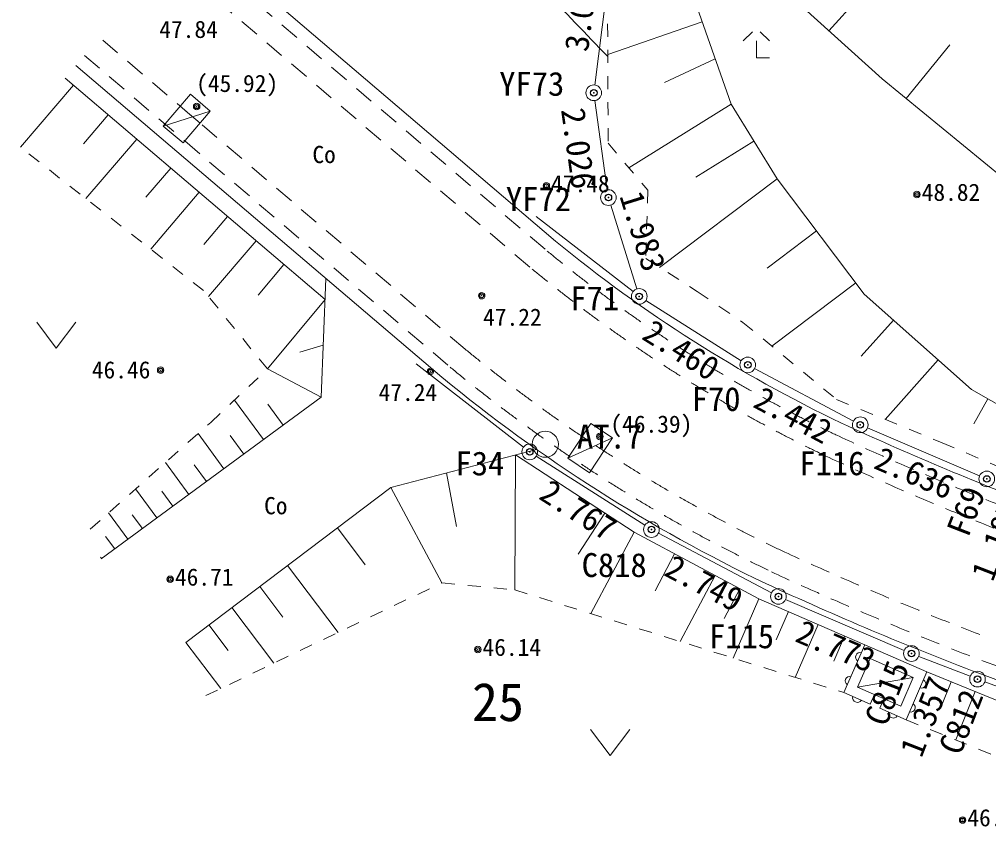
# Model space of a CAD drawing. Units: millimetres, scale not verified. Extents: x -29071210 to -28860960, y -117775216 to -117329466.
# Drawn here: x -29039788 to -29021216, y -117611620 to -117596152 of the extents above; entities that cross this region are included whole.
import ezdxf
from ezdxf.enums import TextEntityAlignment as Align

# ---------------------------------------------------------------- set-up
doc = ezdxf.new("R2010")
doc.units = ezdxf.units.MM
doc.header["$LTSCALE"] = 250
doc.header["$PDMODE"] = 32
doc.header["$PDSIZE"] = 125
doc.linetypes.add('USER4', pattern=[2.5, 1.5, -1])
doc.linetypes.add('USER7', pattern=[2, 1, -1])
for name, color, linetype, lineweight in [('S-SUV', 7, 'Continuous', 13), ('S-SUV-HTXT', 7, 'Continuous', 13), ('S-SUV-LWCN', 7, 'Continuous', 13), ('S-SUV-ROW', 7, 'Continuous', 15), ('S-SUV-SRVR', 3, 'Continuous', 13)]:
    doc.layers.add(name, color=color, linetype=linetype, lineweight=lineweight)
doc.layers.add('S-SUV-BMK', color=7, linetype='Continuous')
doc.styles.add('ＭＳ ゴシック', font='')
doc.styles.get('ＭＳ ゴシック').set_extended_font_data('MS Gothic')

# ---------------------------------------------------------------- blocks, each defined once
blk = doc.blocks.new('畑')
at = {"color": 7, "linetype": 'Continuous', "lineweight": 13}
for p, q in [((-1.5, 1), (0, -1)), ((0, -1), (1.5, 1))]:
    blk.add_line(p, q, dxfattribs=at)
blk = doc.blocks.new('ﾌﾟﾛｯﾄﾏｰｸ-03_1')
at = {"color": 3, "linetype": 'Continuous', "lineweight": 25}
blk.add_circle((0, 0), 0.5, dxfattribs=at)
at = {"color": 3}
blk.add_point((0, 0), dxfattribs=at)
blk = doc.blocks.new('竹林')
at = {"color": 7, "linetype": 'Continuous', "lineweight": 13}
for p, q in [((-1, 0.3), (-0.3, 1)), ((0.3, 1), (1, 0.3)), ((0, 0.3), (0, -1)), ((0, -1), (1, -1))]:
    blk.add_line(p, q, dxfattribs=at)
blk = doc.blocks.new('ﾌﾟﾛｯﾄﾏｰｸ-03')
at = {"color": 7, "linetype": 'Continuous', "lineweight": 15}
blk.add_circle((0, 0), 0.5, dxfattribs=at)
at = {"color": 7}
blk.add_point((0, 0), dxfattribs=at)
blk = doc.blocks.new('ﾌﾟﾛｯﾄﾏｰｸ-02')
at = {"color": 7, "linetype": 'Continuous', "lineweight": 20}
blk.add_circle((0, 0), 0.5, dxfattribs=at)

msp = doc.modelspace()

# ---------------------------------------------------------------- linework, layer by layer
at = {"layer": 'S-SUV'}
for p, q in [((-29024276.4, -117596369.3), (-29022419.2, -117594317.5)), ((-29036497.2, -117594445.1), (-29029512.5, -117600399.7)), ((-29026704.2, -117596195.9), (-29028513.7, -117596827.5)), ((-29022797.2, -117597668.1), (-29021958, -117596642)), ((-29026456.9, -117596904.4), (-29027423.4, -117597363.8)), ((-29038703, -117597032.5), (-29031696, -117603006)), ((-29038910.6, -117597276), (-29033930.6, -117601521.5)), ((-29038751.9, -117597411.3), (-29039768.1, -117598603.3)), ((-29036511.8, -117597586.4), (-29037030.8, -117598195.2)), ((-29036131.3, -117597910.8), (-29036511.8, -117597586.4)), ((-29026152, -117597778), (-29028109.3, -117598993.3)), ((-29038084.2, -117597980.5), (-29038558.7, -117598537)), ((-29036131.3, -117597910.8), (-29037030.8, -117598195.2)), ((-29036650.4, -117598519.6), (-29036131.3, -117597910.8)), ((-29037030.8, -117598195.2), (-29036650.4, -117598519.6)), ((-29037539.3, -117598445), (-29038511.7, -117599585.7)), ((-29025713.6, -117598484), (-29026825.3, -117599174.3)), ((-29036887.2, -117599001), (-29037361.6, -117599557.5)), ((-29025266, -117599205), (-29027519.2, -117600903.3)), ((-29036342.2, -117599465.6), (-29037271.4, -117600555.5)), ((-29035797.3, -117599930.1), (-29036252, -117600463.5)), ((-29024513.6, -117600203.2), (-29025460.5, -117600916.9)), ((-29035252.3, -117600394.7), (-29036163.9, -117601463.9)), ((-29034717.7, -117600850.5), (-29035215.4, -117601434.2)), ((-29023761.2, -117601201.4), (-29025369.5, -117602413.6)), ((-29035035, -117602851), (-29033930.6, -117601521.5)), ((-29023040, -117601914.3), (-29023659, -117602608.3)), ((-29033965, -117602397.5), (-29034414.3, -117602528.6)), ((-29022185.1, -117602676.9), (-29023201.2, -117603816.1)), ((-29035035, -117602851), (-29034004, -117603390)), ((-29035111.6, -117604204.7), (-29035668.4, -117603447.7)), ((-29021230.9, -117603425.2), (-29021501.6, -117603902.8)), ((-29034733.2, -117603926.3), (-29035028.5, -117603524.7)), ((-29028838.5, -117603894.7), (-29029280.8, -117604561.3)), ((-29028421.9, -117604171.1), (-29028838.5, -117603894.7)), ((-29035868.6, -117604761.5), (-29036363.3, -117604088.9)), ((-29035490.1, -117604483.1), (-29035751.6, -117604127.7)), ((-29028421.9, -117604171.1), (-29029280.8, -117604561.3)), ((-29028864.2, -117604837.7), (-29028421.9, -117604171.1)), ((-29030281.3, -117604498.1), (-29030297, -117607082)), ((-29029280.8, -117604561.3), (-29028864.2, -117604837.7)), ((-29036541.2, -117605256.2), (-29036990.7, -117604645.1)), ((-29036204.9, -117605008.8), (-29036441, -117604687.9)), ((-29031600.7, -117604843), (-29031411.9, -117605866.4)), ((-29032668, -117605122), (-29031695, -117606950)), ((-29037152.3, -117605705.7), (-29037560.8, -117605150.4)), ((-29036846.8, -117605480.9), (-29037061.3, -117605189.3)), ((-29037707.7, -117606114.2), (-29038078.8, -117605609.6)), ((-29037430, -117605909.9), (-29037624.9, -117605645)), ((-29028572.4, -117605613.1), (-29029083.5, -117606396.4)), ((-29037959.9, -117606299.7), (-29038137, -117606059)), ((-29033694.8, -117605897.4), (-29033161.8, -117606603.2)), ((-29028010.9, -117605979.4), (-29028840.4, -117607537)), ((-29027232.1, -117606394.1), (-29027607.7, -117607099.5)), ((-29038212.2, -117606485.3), (-29038231.8, -117606458.6)), ((-29034649.9, -117606618.7), (-29033682.4, -117607899.7)), ((-29026453.2, -117606808.9), (-29027126.2, -117608072.6)), ((-29035181.9, -117607020.6), (-29034739.2, -117607606.9)), ((-29025979.9, -117607060.9), (-29026284.6, -117607633.2)), ((-29025618.2, -117607253.6), (-29026112.2, -117608389.4)), ((-29035714, -117607422.4), (-29034910.3, -117608486.5)), ((-29025050.3, -117607500.6), (-29025284, -117608037.9)), ((-29036156, -117607756.2), (-29035788.2, -117608243.2)), ((-29024482.4, -117607747.6), (-29024923.1, -117608760.9)), ((-29036598, -117608090), (-29035930.4, -117608974)), ((-29023975.7, -117607967.9), (-29024184.2, -117608447.3)), ((-29023588.2, -117608136.5), (-29023988.6, -117609052.8)), ((-29022397, -117608657), (-29023588.2, -117608136.5)), ((-29023485.1, -117608399.8), (-29022660.3, -117608760.2)), ((-29022797.4, -117609573.3), (-29022397, -117608657)), ((-29019987.4, -117609636.2), (-29022397, -117608657)), ((-29023725.3, -117608949.6), (-29022660.3, -117608760.2)), ((-29021934, -117608845.2), (-29022122, -117609307.9)), ((-29021403, -117608682), (-29014376, -117611259)), ((-29021470.9, -117609033.3), (-29021846.8, -117609958.4)), ((-29023988.6, -117609052.8), (-29023484.7, -117609273)), ((-29023404.6, -117609089.8), (-29023484.7, -117609273)), ((-29023221.3, -117609169.8), (-29023301.4, -117609353.1)), ((-29023301.4, -117609353.1), (-29022797.4, -117609573.3))]:
    msp.add_line(p, q, dxfattribs=at)
at = {"layer": 'S-SUV', "linetype": 'USER4'}
for p, q in [((-29036659.4, -117594635.3), (-29029673, -117600591.3)), ((-29036951.4, -117594977.8), (-29029961.9, -117600936.4)), ((-29031246.3, -117602469.5), (-29038248.9, -117596499.8)), ((-29036998.4, -117598157.1), (-29037018.8, -117598139.8))]:
    msp.add_line(p, q, dxfattribs=at)
at = {"layer": 'S-SUV', "linetype": 'USER7'}
msp.add_line((-29022797.4, -117609573.3), (-29020271.5, -117610595), dxfattribs=at)
for points in [[(-29031168.4, -117585642.1), (-29032119, -117585491), (-29033567, -117586632), (-29033452, -117587772), (-29032582, -117588759), (-29029940, -117589913), (-29029044, -117591720), (-29028788, -117593943), (-29028521, -117595237), (-29028506, -117598522), (-29027746, -117599425), (-29027786, -117600732), (-29026799, -117601366), (-29025924, -117601957), (-29024129, -117603435), (-29022108, -117604265), (-29020015, -117605154), (-29015967, -117606574), (-29010990, -117608212)], [(-29038429, -117605920), (-29036122, -117603875), (-29035035, -117602851), (-29036259, -117601347), (-29039787.6, -117598588.1)], [(-29036215, -117609110), (-29031695, -117606950), (-29030297, -117607082), (-29023988.6, -117609052.8)]]:
    msp.add_lwpolyline(points, dxfattribs=at)
at = {"layer": 'S-SUV'}
for points in [[(-29010990, -117608212), (-29015856, -117605949), (-29019735, -117604273), (-29021547, -117603246), (-29023601, -117601414), (-29025266, -117599205), (-29026152, -117597778), (-29026885, -117595678), (-29027349, -117593595), (-29028426, -117591307), (-29029369, -117589731), (-29029861, -117589126), (-29032299, -117587033), (-29031826, -117586623)], [(-29031826, -117586623), (-29029552, -117588690), (-29028867, -117589381), (-29027876, -117590962), (-29027093, -117592343), (-29025735, -117595049), (-29023257, -117597292), (-29020137, -117599844), (-29015508, -117602407), (-29013006, -117604530), (-29010346, -117606126)], [(-29038220, -117606491), (-29034004, -117603390), (-29033914.6, -117601114.6)], [(-29036598, -117608090), (-29032668, -117605122), (-29029877.5, -117604392.5)], [(-29023587, -117608137), (-29025618.2, -117607253.6), (-29028010.9, -117605979.4), (-29030281.3, -117604498.1)], [(-29023485.1, -117608399.8), (-29023725.3, -117608949.6), (-29022900.6, -117609310), (-29022660.3, -117608760.2)]]:
    msp.add_lwpolyline(points, dxfattribs=at)
at = {"layer": 'S-SUV', "linetype": 'USER4'}
for points in [[(-29038540.8, -117596842.2), (-29036617.9, -117598481.5), (-29031535.4, -117602814.4)], [(-29036326, -117598139.1), (-29036726.9, -117597797.3), (-29036706.5, -117597814.7)], [(-29014287.2, -117611025.3), (-29019972.5, -117608940.3), (-29020442, -117608768.1), (-29021315.6, -117608447.8)]]:
    msp.add_lwpolyline(points, dxfattribs=at)
at = {"layer": 'S-SUV'}
for centre, radius, start, end in [((-29012464.1, -117579669.1), 26840.3, 230.5668, 244.46296), ((-29012464.1, -117579669.1), 30240.3, 230.50806, 244.50184), ((-28999262, -117550412), 58934.7, 245.14379, 249.17568), ((-28999262, -117550412), 62334.7, 245.12552, 249.19462), ((-29023680.3, -117608369.1), 83.8, 72.42146, 240.37031), ((-29023880.5, -117608827.2), 83.8, 72.42146, 240.37031), ((-29022505.2, -117608882.6), 83.8, 252.42146, 60.37031), ((-29023729.2, -117609145.9), 93.5, 167.81707, 324.9747), ((-29022705.4, -117609340.7), 83.8, 252.42146, 60.37031), ((-29023042, -117609446.3), 93.5, 167.81707, 324.9747)]:
    msp.add_arc(centre, radius, start, end, dxfattribs=at)
at = {"layer": 'S-SUV', "linetype": 'USER4'}
for centre, radius, start, end in [((-29012464.1, -117579669.1), 27090.3, 230.56211, 244.4661), ((-29012464.1, -117579669.1), 27540.3, 230.55382, 244.47164), ((-29012464.1, -117579669.1), 29540.3, 230.51932, 244.49447), ((-29012464.1, -117579669.1), 29990.3, 230.51204, 244.49924), ((-28999262, -117550412), 59184.7, 245.14235, 249.17712), ((-28999262, -117550412), 59634.7, 245.13981, 249.17971), ((-28999262, -117550412), 61634.7, 245.12907, 249.19085), ((-28999262, -117550412), 62084.7, 245.12677, 249.19328)]:
    msp.add_arc(centre, radius, start, end, dxfattribs=at)
at = {"layer": 'S-SUV-LWCN'}
msp.add_open_spline([(-29028513.6, -117596865.5), (-29028933.3, -117596435.9), (-29029337.2, -117595990.1), (-29029772.8, -117595576.6), (-29030931.1, -117594476.9), (-29031999.6, -117593232.1), (-29033369.3, -117592410.4), (-29033662.8, -117592234.3), (-29034172.1, -117592353.1), (-29034330.6, -117592049.7), (-29034894.3, -117590970.8), (-29034373.8, -117589280.2), (-29033430.7, -117588510.5), (-29033274.4, -117588382.9), (-29033027.7, -117588491.5), (-29032826.2, -117588481.9)], degree=3, knots=[0, 0, 0, 0, 1, 1, 1, 2, 2, 2, 3, 3, 3, 4, 4, 4, 5, 5, 5, 5], dxfattribs=at)
at = {"layer": 'S-SUV-ROW'}
for p, q in [((-29028762.5, -117597409.9), (-29028411.9, -117594668.4)), ((-29028522.6, -117599417), (-29028760.8, -117597707.3)), ((-29027955.6, -117601315.8), (-29028457.2, -117599708.7)), ((-29028029.4, -117601367.1), (-29029884.3, -117599929.4)), ((-29027784.1, -117601539.1), (-29025958.1, -117602692.8)), ((-29030127.9, -117604347.2), (-29032182.3, -117602754.9)), ((-29025698.9, -117602843.4), (-29023807.2, -117603850.1)), ((-29023536.9, -117603979.6), (-29021388.8, -117604898.8)), ((-29027802.5, -117605846.4), (-29029882.8, -117604519.7)), ((-29025376.9, -117607139.3), (-29027543.3, -117605997)), ((-29022832.8, -117608243.9), (-29025106.4, -117607268.4)), ((-29021568.9, -117608739.8), (-29022555.1, -117608357.2)), ((-29014396.8, -117611373.3), (-29021288.2, -117608845.7))]:
    msp.add_line(p, q, dxfattribs=at)

# ---------------------------------------------------------------- block references
at = {"layer": 'S-SUV', "xscale": 250, "yscale": 250}
for name, p in [('竹林', (-29025666.8, -117596637.3)), ('畑', (-29039080.8, -117602203.1)), ('畑', (-29028466.6, -117610008.1))]:
    msp.add_blockref(name, p, dxfattribs=at)
at = {"layer": 'S-SUV-BMK', "xscale": 300, "yscale": 300}
for p in [(-29028781.5, -117597558.7), (-29028501.9, -117599565.5), (-29027910.9, -117601458.9), (-29025831.3, -117602772.9), (-29023674.8, -117603920.6), (-29030009.3, -117604439.1), (-29021250.9, -117604957.8), (-29027676, -117605927), (-29025244.2, -117607209.2), (-29022695, -117608303), (-29021429, -117608794)]:
    msp.add_blockref('ﾌﾟﾛｯﾄﾏｰｸ-03', p, dxfattribs=at)
at = {"layer": 'S-SUV-SRVR'}
for name, p, xscale, yscale in [('ﾌﾟﾛｯﾄﾏｰｸ-03_1', (-29036390.7, -117597822.4), 75, 75), ('ﾌﾟﾛｯﾄﾏｰｸ-03_1', (-29029690, -117599343), 75, 75), ('ﾌﾟﾛｯﾄﾏｰｸ-03_1', (-29022589, -117599508), 75, 75), ('ﾌﾟﾛｯﾄﾏｰｸ-03_1', (-29030929, -117601447), 75, 75), ('ﾌﾟﾛｯﾄﾏｰｸ-03_1', (-29037081.6, -117602874.8), 75, 75), ('ﾌﾟﾛｯﾄﾏｰｸ-03_1', (-29031912.4, -117602896.5), 75, 75), ('ﾌﾟﾛｯﾄﾏｰｸ-02', (-29029710.5, -117604293.2), 500, 500), ('ﾌﾟﾛｯﾄﾏｰｸ-03_1', (-29028665.6, -117604143.4), 75, 75), ('ﾌﾟﾛｯﾄﾏｰｸ-03_1', (-29036897.7, -117606881.2), 75, 75), ('ﾌﾟﾛｯﾄﾏｰｸ-03_1', (-29031005, -117608227.1), 75, 75), ('ﾌﾟﾛｯﾄﾏｰｸ-03_1', (-29021714.5, -117611493.5), 75, 75)]:
    msp.add_blockref(name, p, dxfattribs=dict(at, xscale=xscale, yscale=yscale))

# ---------------------------------------------------------------- texts
at = {"layer": 'S-SUV-BMK', "style": 'ＭＳ ゴシック'}
for s, p in [('YF73', (-29030593.3, -117597156.9)), ('YF72', (-29030465.8, -117599366.1)), ('F71', (-29029232, -117601266.5)), ('F70', (-29026903.9, -117603197.5)), ('F34', (-29031431.1, -117604431.3)), ('F116', (-29024844.4, -117604428.8)), ('C818', (-29029013.4, -117606378.9)), ('F115', (-29026573.2, -117607744.5))]:
    msp.add_text(s, height=458.2, dxfattribs=at).set_placement(p, align=Align.TOP_LEFT)
for s, p in [('F69', (-29022033.8, -117605927.9)), ('C815', (-29023607, -117609558.2)), ('C812', (-29022186, -117610109.3))]:
    msp.add_text(s, height=458.2, rotation=68.802, dxfattribs=at).set_placement(p, align=Align.TOP_LEFT)
at = {"layer": 'S-SUV-HTXT', "style": 'ＭＳ ゴシック'}
for s, rotation, p in [('3.063', 82.713, (-29029021.1, -117595983.7)), ('2.026', 277.933, (-29029075, -117598622.5)), ('1.983', 287.334, (-29027842.1, -117600210.9)), ('2.460', 327.713, (-29027104.8, -117602485.8)), ('2.442', 331.978, (-29024958.6, -117603733)), ('2.636', 336.833, (-29022635, -117604841.4)), ('2.767', 327.475, (-29029077.9, -117605551.9)), ('1.187', 68.802, (-29021070.2, -117606134)), ('2.749', 332.198, (-29026664.2, -117606955.1)), ('2.773', 336.778, (-29024142.1, -117608158.2)), ('1.357', 68.802, (-29022434.9, -117609510))]:
    msp.add_text(s, height=458.2, rotation=rotation, dxfattribs=at).set_placement(p, align=Align.MIDDLE_CENTER)
for p in [(-29033949.1, -117598741), (-29034874.4, -117605470.2)]:
    msp.add_text('Co', height=329.9, dxfattribs=at).set_placement(p, align=Align.MIDDLE_CENTER)
msp.add_text('25', height=733.1, dxfattribs=at).set_placement((-29030117.9, -117609817.6), align=Align.BOTTOM_RIGHT)
at = {"layer": 'S-SUV-SRVR', "style": 'ＭＳ ゴシック'}
for s, p in [('47.84', (-29037107, -117596605.8)), ('47.48', (-29029599.1, -117599563.2)), ('48.82', (-29022498.1, -117599728.2)), ('47.22', (-29030902.4, -117602121)), ('46.46', (-29038399.6, -117603130.5)), ('47.24', (-29032904.4, -117603561.7)), ('46.71', (-29036806.8, -117607101.3)), ('46.14', (-29030914.1, -117608447.3)), ('46.21', (-29021623.7, -117611713.7))]:
    msp.add_text(s, height=329.9, dxfattribs=at).set_placement(p, align=Align.BOTTOM_LEFT)
for s, p in [('(45.92)', (-29035615, -117597641.2)), ('(46.39)', (-29027678.1, -117604169.9))]:
    msp.add_text(s, height=329.9, dxfattribs=at).set_placement(p, align=Align.BOTTOM_CENTER)
at = {"layer": 'S-SUV-SRVR', "color": 7, "style": 'ＭＳ ゴシック'}
msp.add_text('AT.7', height=458.2, dxfattribs=at).set_placement((-29029102.9, -117603916.4), align=Align.TOP_LEFT)

doc.saveas('drawing.dxf')
